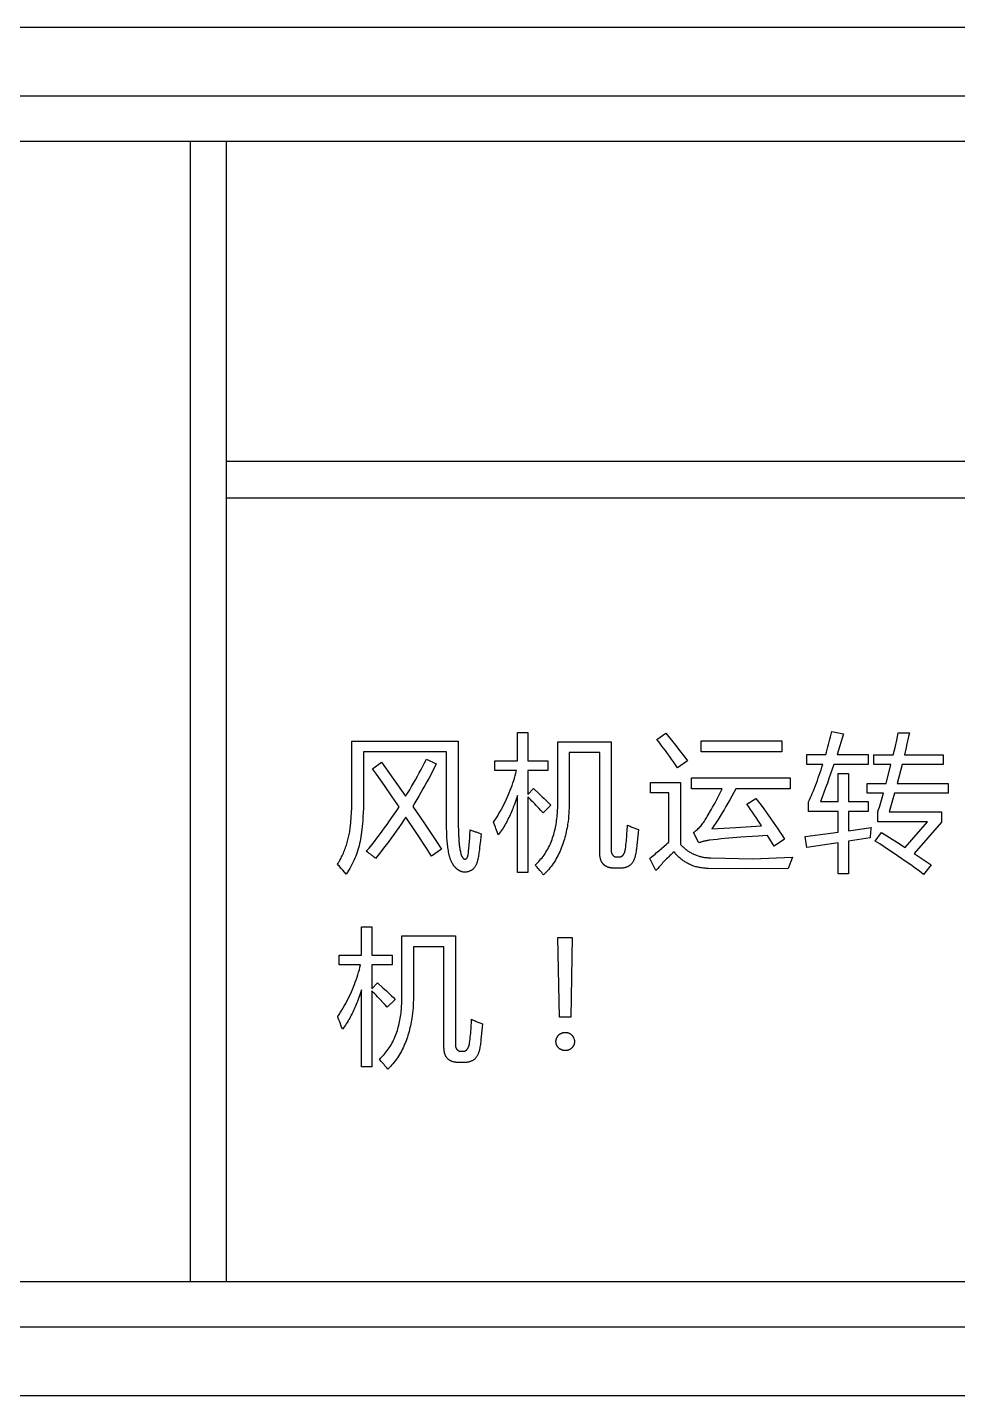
# Model space of a CAD drawing. Header units: millimetres. Extents: x 0 to 100, y -1 to 80.
# Drawn here: x 49.449 to 51.49, y 22.16 to 25.16 of the extents above; entities that cross this region are included whole.
import ezdxf

# ---------------------------------------------------------------- set-up
doc = ezdxf.new("R2010")
doc.units = ezdxf.units.MM
doc.layers.add('4403-06244_0', color=7, linetype='Continuous')

msp = doc.modelspace()

# ---------------------------------------------------------------- linework, layer by layer
at = {"layer": '4403-06244_0', "color": 7, "linetype": 'Continuous'}
for p, q in [((55.85, 25.1596), (47.05, 25.1596)), ((47.3429, 25.0095), (55.557, 25.0095)), ((55.6, 24.9095), (47.3429, 24.9095)), ((49.8061, 24.9095), (49.8061, 22.4095)), ((49.8861, 22.4095), (49.8861, 24.9095)), ((55.6, 24.2079), (49.8861, 24.2079)), ((49.8861, 24.1279), (55.6, 24.1279)), ((50.5241, 23.6136), (50.5468, 23.6136)), ((50.5241, 23.5515), (50.5241, 23.6136)), ((50.5468, 23.6136), (50.5468, 23.5515)), ((50.8302, 23.5981), (50.8494, 23.612)), ((51.2136, 23.6155), (51.2395, 23.6104)), ((51.2395, 23.6104), (51.2251, 23.565)), ((51.3559, 23.5968), (51.3595, 23.6129)), ((51.3595, 23.6129), (51.3838, 23.6129)), ((51.3838, 23.6129), (51.382, 23.6049)), ((50.1611, 23.4761), (50.1612, 23.5943)), ((50.1612, 23.5943), (50.3944, 23.5943)), ((50.3944, 23.5943), (50.3944, 23.417)), ((50.6126, 23.5934), (50.7298, 23.5934)), ((50.6126, 23.4594), (50.6126, 23.5934)), ((50.7298, 23.5934), (50.7298, 23.3552)), ((50.9273, 23.5953), (51.1038, 23.5953)), ((50.9273, 23.5713), (50.9273, 23.5953)), ((51.1038, 23.5953), (51.1038, 23.5713)), ((51.3765, 23.5807), (51.3727, 23.5647)), ((50.3689, 23.571), (50.1867, 23.571)), ((50.3244, 23.555), (50.3458, 23.5445)), ((50.3689, 23.4216), (50.3689, 23.571)), ((50.4749, 23.5515), (50.5241, 23.5515)), ((50.4749, 23.5301), (50.4749, 23.5515)), ((50.5468, 23.5515), (50.5909, 23.5515)), ((50.5909, 23.5515), (50.5909, 23.5301)), ((50.7046, 23.5694), (50.6378, 23.5694)), ((50.6378, 23.5694), (50.6378, 23.4651)), ((50.7046, 23.352), (50.7046, 23.5694)), ((50.8974, 23.5515), (50.875, 23.5363)), ((51.1038, 23.5713), (50.9273, 23.5713)), ((51.1591, 23.565), (51.2002, 23.565)), ((51.1591, 23.5436), (51.1591, 23.565)), ((51.2251, 23.565), (51.293, 23.565)), ((51.293, 23.565), (51.293, 23.5436)), ((51.3056, 23.5647), (51.3485, 23.5647)), ((51.3056, 23.5433), (51.3056, 23.5647)), ((51.3727, 23.5647), (51.4575, 23.5647)), ((51.4575, 23.5647), (51.4575, 23.5433)), ((50.2062, 23.5341), (50.2257, 23.5487)), ((50.215, 23.5219), (50.2062, 23.5341)), ((50.2323, 23.4974), (50.215, 23.5219)), ((50.2257, 23.5487), (50.2437, 23.5238)), ((50.2437, 23.5238), (50.2614, 23.4988)), ((50.522, 23.5301), (50.4749, 23.5301)), ((50.5909, 23.5301), (50.5468, 23.5301)), ((50.5468, 23.5301), (50.5468, 23.4777)), ((51.1937, 23.5436), (51.1591, 23.5436)), ((51.293, 23.5436), (51.218, 23.5436)), ((51.2272, 23.524), (51.2505, 23.524)), ((51.2272, 23.462), (51.2272, 23.524)), ((51.2505, 23.524), (51.2505, 23.462)), ((51.3433, 23.5433), (51.3056, 23.5433)), ((51.3327, 23.5017), (51.3433, 23.5433)), ((51.3677, 23.5433), (51.3571, 23.5017)), ((51.4575, 23.5433), (51.3677, 23.5433)), ((50.2494, 23.4728), (50.2323, 23.4974)), ((50.2614, 23.4988), (50.279, 23.4736)), ((50.5468, 23.4777), (50.5594, 23.4904)), ((50.5594, 23.4904), (50.5708, 23.4798)), ((50.8161, 23.5042), (50.8816, 23.5042)), ((50.8161, 23.4809), (50.8161, 23.5042)), ((50.8816, 23.5042), (50.8816, 23.369)), ((50.9062, 23.514), (51.1221, 23.514)), ((50.9062, 23.49), (50.9062, 23.514)), ((50.9733, 23.49), (50.9062, 23.49)), ((51.1221, 23.49), (51.0033, 23.49)), ((51.1221, 23.514), (51.1221, 23.49)), ((51.2908, 23.5017), (51.3327, 23.5017)), ((51.2908, 23.4803), (51.2908, 23.5017)), ((51.3571, 23.5017), (51.4688, 23.5017)), ((51.4688, 23.5017), (51.4688, 23.4803)), ((50.2645, 23.4506), (50.2494, 23.4728)), ((50.5241, 23.3063), (50.5241, 23.4752)), ((50.5468, 23.4727), (50.5468, 23.3063)), ((50.8564, 23.4809), (50.8161, 23.4809)), ((50.8564, 23.3734), (50.8564, 23.4809)), ((51.0272, 23.4566), (51.047, 23.4692)), ((51.1626, 23.4406), (51.1626, 23.4616)), ((51.1887, 23.462), (51.2272, 23.462)), ((51.2505, 23.462), (51.293, 23.462)), ((51.3268, 23.4803), (51.2908, 23.4803)), ((51.293, 23.462), (51.293, 23.4406)), ((51.3209, 23.4599), (51.3239, 23.4701)), ((51.3239, 23.4701), (51.3268, 23.4803)), ((51.3513, 23.4803), (51.3397, 23.4393)), ((51.4688, 23.4803), (51.3513, 23.4803)), ((50.2945, 23.4516), (50.32, 23.4141)), ((50.5975, 23.4544), (50.5805, 23.4371)), ((50.9403, 23.4291), (50.9497, 23.4452)), ((51.2272, 23.4406), (51.1626, 23.4406)), ((51.2272, 23.3949), (51.2272, 23.4406)), ((51.293, 23.4406), (51.2505, 23.4406)), ((51.2505, 23.4406), (51.2505, 23.398)), ((51.3148, 23.4179), (51.3148, 23.4396)), ((51.3397, 23.4393), (51.4541, 23.4393)), ((51.4541, 23.4393), (51.4541, 23.4169)), ((50.3023, 23.3941), (50.2796, 23.4282)), ((50.3689, 23.4082), (50.3689, 23.4216)), ((50.3689, 23.4015), (50.3689, 23.4082)), ((50.4205, 23.4002), (50.4242, 23.3988)), ((50.4797, 23.3958), (50.4771, 23.4028)), ((50.7894, 23.4006), (50.7887, 23.3934)), ((50.9506, 23.4021), (51.0034, 23.4054)), ((51.0034, 23.4054), (51.0595, 23.409)), ((51.2505, 23.398), (51.2997, 23.405)), ((51.4235, 23.4179), (51.3148, 23.4179)), ((51.3746, 23.3611), (51.4235, 23.4179)), ((51.4541, 23.4169), (51.3942, 23.3484)), ((50.3949, 23.3936), (50.395, 23.3888)), ((50.4429, 23.3767), (50.4412, 23.3618)), ((50.4822, 23.3889), (50.4797, 23.3958)), ((50.9223, 23.3718), (50.9106, 23.3945)), ((51.0139, 23.3839), (50.9966, 23.3825)), ((51.0874, 23.364), (51.0729, 23.3879)), ((51.1101, 23.3794), (51.0874, 23.364)), ((51.1553, 23.3857), (51.2272, 23.3949)), ((51.1588, 23.3615), (51.1553, 23.3857)), ((51.2272, 23.3718), (51.1588, 23.3615)), ((51.2272, 23.3035), (51.2272, 23.3718)), ((51.2974, 23.3823), (51.2505, 23.3753)), ((51.2505, 23.3753), (51.2505, 23.3035)), ((51.3088, 23.3753), (51.3229, 23.3942)), ((51.3229, 23.3942), (51.3402, 23.3833)), ((51.3402, 23.3833), (51.3575, 23.3723)), ((51.3575, 23.3723), (51.3746, 23.3611)), ((50.3578, 23.3577), (50.3357, 23.3425)), ((50.4165, 23.3506), (50.4177, 23.3615)), ((50.7409, 23.3406), (50.7481, 23.3406)), ((51.0407, 23.3369), (51.1277, 23.3403)), ((51.1277, 23.3403), (51.1176, 23.3151)), ((51.3942, 23.3484), (51.4314, 23.3233)), ((50.1378, 23.3154), (50.1346, 23.3191)), ((50.1411, 23.3116), (50.1378, 23.3154)), ((50.7516, 23.3161), (50.7349, 23.3161)), ((50.828, 23.3107), (50.8145, 23.3375)), ((51.0237, 23.3145), (50.943, 23.3155)), ((50.9484, 23.3388), (51.0407, 23.3369)), ((51.1176, 23.3151), (51.0237, 23.3145)), ((51.4314, 23.3233), (51.415, 23.3025)), ((50.5468, 23.3063), (50.5241, 23.3063)), ((51.2505, 23.3035), (51.2272, 23.3035)), ((50.1823, 23.1877), (50.205, 23.1877)), ((50.1823, 23.1256), (50.1823, 23.1877)), ((50.205, 23.1877), (50.205, 23.1256)), ((50.2708, 23.1675), (50.3881, 23.1675)), ((50.2708, 23.0335), (50.2708, 23.1675)), ((50.3881, 23.1675), (50.3881, 22.9293)), ((50.6126, 23.1639), (50.6444, 23.1639)), ((50.6161, 22.9893), (50.6126, 23.1639)), ((50.6444, 23.1639), (50.641, 22.9893)), ((50.3628, 23.1435), (50.296, 23.1435)), ((50.296, 23.1435), (50.296, 23.0392)), ((50.3628, 22.9261), (50.3628, 23.1435)), ((50.1331, 23.1256), (50.1823, 23.1256)), ((50.1331, 23.1042), (50.1331, 23.1256)), ((50.1802, 23.1042), (50.1331, 23.1042)), ((50.205, 23.1256), (50.2491, 23.1256)), ((50.2491, 23.1042), (50.205, 23.1042)), ((50.205, 23.1042), (50.205, 23.0518)), ((50.2491, 23.1256), (50.2491, 23.1042)), ((50.1823, 22.8804), (50.1823, 23.0493)), ((50.205, 23.0518), (50.2176, 23.0645)), ((50.205, 23.0468), (50.205, 22.8804)), ((50.2176, 23.0645), (50.2291, 23.0539)), ((50.2557, 23.0285), (50.2387, 23.0112)), ((50.641, 22.9893), (50.6161, 22.9893)), ((50.1379, 22.9699), (50.1353, 22.9769)), ((50.1404, 22.963), (50.1379, 22.9699)), ((50.4476, 22.9747), (50.4469, 22.9675)), ((50.4098, 22.8902), (50.3931, 22.8902)), ((50.3991, 22.9147), (50.4063, 22.9147)), ((50.205, 22.8804), (50.1823, 22.8804)), ((47.3429, 22.4095), (55.557, 22.4095)), ((55.557, 22.3095), (47.3429, 22.3095)), ((47.05, 22.1596), (55.85, 22.1596))]:
    msp.add_line(p, q, dxfattribs=at)
for points in [[(50.8494, 23.612), (50.8556, 23.6045), (50.8617, 23.597), (50.8677, 23.5895), (50.8737, 23.582), (50.8797, 23.5744), (50.8856, 23.5668), (50.8915, 23.5591), (50.8974, 23.5515)], [(51.2002, 23.565), (51.2018, 23.5706), (51.2034, 23.5762), (51.2049, 23.5818), (51.2064, 23.5874), (51.2079, 23.593), (51.2094, 23.5986), (51.2108, 23.6042), (51.2136, 23.6155)], [(50.875, 23.5363), (50.8707, 23.5427), (50.8664, 23.5489), (50.862, 23.5552), (50.8576, 23.5614), (50.8532, 23.5676), (50.8487, 23.5738), (50.8441, 23.5799), (50.8395, 23.586), (50.8349, 23.5921), (50.8302, 23.5981)], [(51.3485, 23.5647), (51.3504, 23.5727), (51.3522, 23.5807), (51.3559, 23.5968)], [(51.382, 23.6049), (51.3784, 23.5888), (51.3765, 23.5807)], [(50.1867, 23.571), (50.1867, 23.4735), (50.1866, 23.4646), (50.1864, 23.4556), (50.1862, 23.4467), (50.1858, 23.4378), (50.1854, 23.4288), (50.1848, 23.4199), (50.1843, 23.4137), (50.1838, 23.4075), (50.1832, 23.4013), (50.1824, 23.3951), (50.1817, 23.39), (50.181, 23.3849), (50.1801, 23.3798), (50.1791, 23.3747), (50.1781, 23.37), (50.1769, 23.3653), (50.1756, 23.3606), (50.1743, 23.356), (50.1728, 23.3514), (50.1711, 23.3468), (50.1694, 23.3423), (50.1676, 23.3378), (50.1655, 23.3332), (50.1634, 23.3287), (50.1612, 23.3243), (50.1589, 23.3199), (50.1564, 23.3155), (50.1539, 23.3112), (50.1513, 23.307), (50.1486, 23.3028)], [(50.279, 23.4736), (50.2834, 23.4809), (50.2878, 23.4881), (50.2921, 23.4954), (50.2963, 23.5028), (50.3005, 23.5101), (50.3046, 23.5175), (50.3087, 23.525), (50.3127, 23.5324), (50.3166, 23.5399), (50.3205, 23.5474), (50.3244, 23.555)], [(50.3458, 23.5445), (50.3419, 23.5366), (50.3379, 23.5287), (50.3339, 23.5208), (50.3297, 23.513), (50.3255, 23.5052), (50.3213, 23.4974), (50.317, 23.4897), (50.3126, 23.482), (50.3082, 23.4743), (50.3037, 23.4667), (50.2991, 23.4591), (50.2945, 23.4516)], [(50.4717, 23.4166), (50.4748, 23.4213), (50.4779, 23.4261), (50.4808, 23.4309), (50.4837, 23.4357), (50.4865, 23.4407), (50.4893, 23.4456), (50.4919, 23.4507), (50.4945, 23.4557), (50.497, 23.4608), (50.4995, 23.466), (50.5018, 23.4711), (50.5041, 23.4763), (50.5063, 23.4816), (50.5084, 23.4869), (50.5104, 23.4922), (50.5123, 23.4975), (50.5141, 23.5029), (50.5159, 23.5083), (50.5176, 23.5137), (50.5191, 23.5191), (50.5206, 23.5246), (50.522, 23.5301)], [(51.1626, 23.4616), (51.1647, 23.4662), (51.1667, 23.4708), (51.1687, 23.4753), (51.1707, 23.48), (51.1731, 23.4856), (51.1754, 23.4913), (51.1776, 23.4971), (51.1798, 23.5028), (51.1819, 23.5086), (51.184, 23.5144), (51.1861, 23.5202), (51.188, 23.526), (51.19, 23.5319), (51.1919, 23.5377), (51.1937, 23.5436)], [(51.218, 23.5436), (51.2145, 23.5333), (51.211, 23.5231), (51.2074, 23.5128), (51.2038, 23.5026), (51.2001, 23.4924), (51.1964, 23.4822), (51.1926, 23.4721), (51.1887, 23.462)], [(50.9497, 23.4452), (50.9523, 23.4498), (50.9555, 23.4554), (50.9586, 23.4611), (50.9616, 23.4669), (50.9646, 23.4726), (50.9676, 23.4784), (50.9705, 23.4842), (50.9733, 23.49)], [(51.0033, 23.49), (50.9988, 23.4819), (50.9943, 23.4738), (50.9897, 23.4658), (50.9856, 23.4586), (50.9814, 23.4514), (50.9772, 23.4442), (50.9729, 23.4371), (50.9686, 23.43), (50.9642, 23.423), (50.9597, 23.416), (50.9552, 23.409), (50.9506, 23.4021)], [(50.1545, 23.387), (50.1551, 23.3899), (50.1557, 23.3929), (50.1562, 23.3959), (50.1566, 23.3988), (50.157, 23.4018), (50.1574, 23.4048), (50.158, 23.4099), (50.1586, 23.4149), (50.1591, 23.42), (50.1595, 23.4251), (50.1598, 23.4302), (50.1601, 23.4353), (50.1604, 23.4404), (50.1606, 23.4455), (50.1608, 23.4506), (50.1609, 23.4557), (50.161, 23.4608), (50.1611, 23.4659), (50.1611, 23.4761)], [(50.5241, 23.4752), (50.5227, 23.4709), (50.5213, 23.4667), (50.5198, 23.4624), (50.5183, 23.4582), (50.5167, 23.454), (50.5151, 23.4498), (50.5138, 23.4464), (50.5124, 23.443), (50.511, 23.4396), (50.5095, 23.4363), (50.508, 23.4329), (50.5065, 23.4296), (50.5049, 23.4263), (50.5032, 23.423), (50.5016, 23.4198), (50.4999, 23.4165), (50.4981, 23.4133), (50.4963, 23.4101), (50.4944, 23.407), (50.4925, 23.4039), (50.4905, 23.4008), (50.4885, 23.3978), (50.4865, 23.3948), (50.4843, 23.3918), (50.4822, 23.3889)], [(50.5651, 23.4538), (50.5621, 23.457), (50.5591, 23.4601), (50.556, 23.4633), (50.553, 23.4665), (50.5499, 23.4696), (50.5468, 23.4727)], [(50.5708, 23.4798), (50.5785, 23.4727), (50.5824, 23.4691), (50.5862, 23.4654), (50.59, 23.4618), (50.5937, 23.4581), (50.5975, 23.4544)], [(50.6378, 23.4651), (50.6378, 23.4593), (50.6377, 23.4535), (50.6375, 23.4476), (50.6372, 23.4418), (50.6369, 23.436), (50.6364, 23.4302), (50.6358, 23.4243), (50.6351, 23.4185), (50.6343, 23.4126), (50.6336, 23.4085), (50.6329, 23.4044), (50.6321, 23.4002), (50.6313, 23.3961), (50.6303, 23.392), (50.6293, 23.3879), (50.6282, 23.3838), (50.6271, 23.3797), (50.6259, 23.3757), (50.6246, 23.3716), (50.6232, 23.3676), (50.6217, 23.3637), (50.6202, 23.3597), (50.6186, 23.3558), (50.6169, 23.352), (50.6152, 23.3481), (50.6133, 23.3444), (50.6114, 23.3407), (50.6094, 23.337), (50.6073, 23.3334), (50.6051, 23.3299), (50.6028, 23.3264), (50.6004, 23.323), (50.598, 23.3197), (50.5955, 23.3165), (50.5928, 23.3133), (50.5901, 23.3103), (50.5873, 23.3073), (50.5844, 23.3044), (50.5814, 23.3016)], [(51.047, 23.4692), (51.0529, 23.4616), (51.0586, 23.4539), (51.0643, 23.4461), (51.0696, 23.4389), (51.0749, 23.4316), (51.0801, 23.4242), (51.0852, 23.4168), (51.0903, 23.4094), (51.0953, 23.402), (51.1003, 23.3945), (51.1052, 23.387), (51.1101, 23.3794)], [(50.1927, 23.353), (50.1986, 23.3601), (50.2045, 23.3674), (50.2103, 23.3747), (50.216, 23.3821), (50.2217, 23.3895), (50.2273, 23.397), (50.2328, 23.4045), (50.2383, 23.4121), (50.2436, 23.4197), (50.249, 23.4274), (50.2542, 23.4351), (50.2594, 23.4428), (50.2645, 23.4506)], [(50.5628, 23.323), (50.5656, 23.3255), (50.5682, 23.328), (50.5708, 23.3307), (50.5733, 23.3334), (50.5757, 23.3362), (50.5781, 23.339), (50.5803, 23.3419), (50.5825, 23.3449), (50.5846, 23.348), (50.5867, 23.3512), (50.5887, 23.3545), (50.5906, 23.3578), (50.5924, 23.3612), (50.5941, 23.3647), (50.5957, 23.3681), (50.5972, 23.3717), (50.5987, 23.3753), (50.6, 23.3789), (50.6013, 23.3826), (50.6025, 23.3862), (50.6037, 23.39), (50.6047, 23.3937), (50.6057, 23.3975), (50.6066, 23.4013), (50.6074, 23.4051), (50.6082, 23.409), (50.6089, 23.4129), (50.6095, 23.4167), (50.6101, 23.4206), (50.6106, 23.4245), (50.611, 23.4284), (50.6114, 23.4323), (50.6117, 23.4362), (50.612, 23.4401), (50.6122, 23.444), (50.6124, 23.4479), (50.6125, 23.4517), (50.6126, 23.4556), (50.6126, 23.4594)], [(50.5805, 23.4371), (50.5758, 23.4422), (50.5711, 23.4473), (50.5651, 23.4538)], [(51.0595, 23.409), (51.0555, 23.4151), (51.0516, 23.4211), (51.0476, 23.4271), (51.0436, 23.433), (51.0395, 23.439), (51.0355, 23.4449), (51.0313, 23.4508), (51.0272, 23.4566)], [(51.3148, 23.4396), (51.3163, 23.4447), (51.3179, 23.4497), (51.3209, 23.4599)], [(50.2796, 23.4282), (50.2745, 23.4204), (50.2692, 23.4127), (50.2639, 23.4049), (50.2585, 23.3973), (50.2531, 23.3896), (50.2475, 23.382), (50.242, 23.3745), (50.2363, 23.367), (50.2306, 23.3596), (50.2249, 23.3522), (50.219, 23.3448), (50.2132, 23.3375)], [(50.32, 23.4141), (50.3453, 23.3765), (50.3578, 23.3577)], [(50.3792, 23.3309), (50.3786, 23.3324), (50.3779, 23.3339), (50.3774, 23.3354), (50.3768, 23.3369), (50.3764, 23.3384), (50.3759, 23.34), (50.3755, 23.3416), (50.3751, 23.3431), (50.3747, 23.3447), (50.3739, 23.348), (50.3733, 23.3513), (50.3727, 23.3546), (50.3721, 23.3579), (50.3716, 23.3612), (50.3712, 23.3646), (50.3708, 23.3679), (50.3704, 23.3712), (50.3701, 23.3746), (50.3699, 23.3779), (50.3696, 23.3813), (50.3695, 23.3846), (50.3693, 23.388), (50.3692, 23.3914), (50.3691, 23.3947), (50.369, 23.3981), (50.3689, 23.4015)], [(50.3944, 23.417), (50.3944, 23.4118), (50.3945, 23.4066), (50.3947, 23.4013), (50.3949, 23.3936)], [(50.4177, 23.3615), (50.4181, 23.3651), (50.4185, 23.3686), (50.4188, 23.3726), (50.4191, 23.3765), (50.4194, 23.3804), (50.4197, 23.3844), (50.4199, 23.3884), (50.4205, 23.4002)], [(50.4771, 23.4028), (50.4758, 23.4062), (50.4744, 23.4097), (50.4731, 23.4131), (50.4717, 23.4166)], [(50.761, 23.3583), (50.7616, 23.3626), (50.7621, 23.367), (50.7626, 23.3713), (50.763, 23.3757), (50.7634, 23.38), (50.7638, 23.3844), (50.7641, 23.3888), (50.7644, 23.3931), (50.7647, 23.3975), (50.765, 23.4019), (50.7652, 23.4062), (50.7654, 23.4106)], [(50.7654, 23.4106), (50.7674, 23.4097), (50.7694, 23.4088), (50.7713, 23.4079), (50.7733, 23.407), (50.7753, 23.4061), (50.7773, 23.4053), (50.7793, 23.4044), (50.7813, 23.4036), (50.7833, 23.4028), (50.7853, 23.4021), (50.7873, 23.4013), (50.7894, 23.4006)], [(50.9106, 23.3945), (50.9127, 23.3961), (50.9148, 23.3977), (50.9168, 23.3993), (50.9188, 23.401), (50.9207, 23.4028), (50.9226, 23.4047), (50.9244, 23.4066), (50.9262, 23.4085), (50.9279, 23.4105), (50.9295, 23.4126), (50.9311, 23.4147), (50.9327, 23.417), (50.9343, 23.4194), (50.9359, 23.4218), (50.9374, 23.4242), (50.9388, 23.4267), (50.9403, 23.4291)], [(51.2997, 23.405), (51.2993, 23.4021), (51.299, 23.3993), (51.2987, 23.3965), (51.2984, 23.3936), (51.2982, 23.3908), (51.2979, 23.3879), (51.2977, 23.3851), (51.2974, 23.3823)], [(50.1296, 23.3246), (50.1312, 23.3272), (50.1328, 23.3298), (50.1343, 23.3325), (50.1357, 23.3352), (50.1372, 23.3379), (50.1385, 23.3406), (50.1399, 23.3434), (50.1412, 23.3462), (50.1424, 23.349), (50.1436, 23.3518), (50.1448, 23.3547), (50.1459, 23.3576), (50.147, 23.3604), (50.148, 23.3633), (50.149, 23.3663), (50.1499, 23.3692), (50.1508, 23.3721), (50.1516, 23.3751), (50.1524, 23.3781), (50.1532, 23.381), (50.1539, 23.384), (50.1545, 23.387)], [(50.3357, 23.3425), (50.3246, 23.3597), (50.3023, 23.3941)], [(50.395, 23.3888), (50.3951, 23.3863), (50.3953, 23.3839), (50.3954, 23.3814), (50.3955, 23.379), (50.3957, 23.3766), (50.3959, 23.3741), (50.3961, 23.3717), (50.3964, 23.3693), (50.3966, 23.3668), (50.3969, 23.3644), (50.3973, 23.362), (50.3977, 23.3596), (50.3981, 23.3572), (50.3985, 23.3549), (50.3991, 23.3525), (50.3996, 23.3501), (50.4002, 23.3478), (50.4009, 23.3455), (50.4016, 23.3432)], [(50.4242, 23.3988), (50.426, 23.3981), (50.4278, 23.3974), (50.4297, 23.3967), (50.4315, 23.396), (50.4333, 23.3954), (50.4352, 23.3947), (50.437, 23.3941), (50.4389, 23.3935), (50.4407, 23.3929), (50.4426, 23.3923), (50.4445, 23.3917)], [(50.4445, 23.3917), (50.4437, 23.3842), (50.4429, 23.3767)], [(50.7887, 23.3934), (50.786, 23.3665), (50.7857, 23.3637), (50.7854, 23.3609), (50.785, 23.358), (50.7846, 23.3552), (50.7842, 23.3523), (50.7837, 23.3495), (50.7835, 23.3481), (50.7832, 23.3468), (50.783, 23.3455), (50.7827, 23.3442), (50.7824, 23.3429), (50.7821, 23.3416), (50.7817, 23.3403), (50.7813, 23.339), (50.7809, 23.3377), (50.7805, 23.3365), (50.78, 23.3352), (50.7795, 23.334), (50.779, 23.3328), (50.7784, 23.3317), (50.7778, 23.3305), (50.7771, 23.3294), (50.7764, 23.3283), (50.7757, 23.3273), (50.7749, 23.3263), (50.774, 23.3253), (50.7731, 23.3244), (50.7722, 23.3235), (50.7712, 23.3227), (50.7702, 23.3219), (50.7691, 23.3212), (50.768, 23.3205), (50.7668, 23.3199), (50.7656, 23.3193), (50.7644, 23.3187), (50.7632, 23.3182), (50.7619, 23.3178), (50.7607, 23.3174), (50.7594, 23.317), (50.7581, 23.3167), (50.7568, 23.3165), (50.7555, 23.3163), (50.7542, 23.3162), (50.7529, 23.3161), (50.7516, 23.3161)], [(50.8508, 23.3687), (50.8536, 23.3711), (50.8564, 23.3734)], [(50.9446, 23.3772), (50.9432, 23.377), (50.9418, 23.3767), (50.9404, 23.3765), (50.939, 23.3762), (50.9376, 23.3759), (50.9361, 23.3756), (50.9347, 23.3753), (50.9333, 23.375), (50.9319, 23.3746), (50.9305, 23.3743), (50.9292, 23.3739), (50.9278, 23.3735), (50.9264, 23.3731), (50.925, 23.3727), (50.9236, 23.3723), (50.9223, 23.3718)], [(50.9966, 23.3825), (50.9879, 23.3818), (50.9792, 23.381), (50.9706, 23.3802), (50.9619, 23.3793), (50.9533, 23.3783), (50.9446, 23.3772)], [(51.0729, 23.3879), (51.0521, 23.3866), (51.0139, 23.3839)], [(51.415, 23.3025), (51.4056, 23.3095), (51.3961, 23.3164), (51.3866, 23.3232), (51.377, 23.33), (51.3674, 23.3367), (51.3578, 23.3433), (51.3481, 23.3498), (51.3383, 23.3563), (51.3285, 23.3627), (51.3187, 23.3691), (51.3088, 23.3753)], [(50.2132, 23.3375), (50.2119, 23.3386), (50.2107, 23.3396), (50.2095, 23.3406), (50.2082, 23.3416), (50.207, 23.3426), (50.2057, 23.3436), (50.2044, 23.3446), (50.2032, 23.3455), (50.2019, 23.3465), (50.2006, 23.3474), (50.1993, 23.3484), (50.198, 23.3493), (50.1966, 23.3502), (50.1953, 23.3511), (50.1927, 23.353)], [(50.4016, 23.3432), (50.4018, 23.3427), (50.402, 23.3423), (50.4022, 23.3418), (50.4025, 23.3414), (50.4028, 23.3409), (50.403, 23.3405), (50.4033, 23.34), (50.4036, 23.3396), (50.404, 23.3392), (50.4043, 23.3388), (50.4047, 23.3384), (50.405, 23.338), (50.4054, 23.3376), (50.4058, 23.3373), (50.4061, 23.337), (50.4065, 23.3367), (50.4069, 23.3365), (50.4074, 23.3363), (50.4078, 23.3361), (50.4082, 23.336), (50.4086, 23.3359), (50.409, 23.3359), (50.4095, 23.3359), (50.4099, 23.336), (50.4103, 23.3361), (50.4107, 23.3363), (50.4111, 23.3365), (50.4115, 23.3367), (50.4119, 23.337), (50.4123, 23.3373), (50.4127, 23.3376), (50.413, 23.3379), (50.4134, 23.3383), (50.4137, 23.3387), (50.414, 23.3392), (50.4143, 23.3397), (50.4146, 23.3403), (50.4149, 23.3409), (50.4151, 23.3414), (50.4153, 23.342), (50.4154, 23.3426), (50.4156, 23.3432), (50.4157, 23.3439), (50.4158, 23.3445), (50.4159, 23.3451), (50.4159, 23.3457), (50.4165, 23.3506)], [(50.4412, 23.3618), (50.4406, 23.356), (50.4402, 23.3531), (50.4398, 23.3502), (50.4394, 23.3473), (50.4389, 23.3443), (50.4384, 23.3414), (50.4379, 23.3384), (50.4376, 23.3371), (50.4373, 23.3359), (50.437, 23.3346), (50.4367, 23.3333), (50.4364, 23.332), (50.4361, 23.3307), (50.4357, 23.3295), (50.4353, 23.3282), (50.4349, 23.327), (50.4344, 23.3258), (50.4339, 23.3246), (50.4334, 23.3234), (50.4328, 23.3222), (50.4322, 23.3211), (50.4316, 23.32), (50.4309, 23.319), (50.4302, 23.3179), (50.4294, 23.3169), (50.4286, 23.316), (50.4277, 23.315), (50.4267, 23.3142), (50.4257, 23.3133), (50.4247, 23.3125), (50.4236, 23.3118), (50.4224, 23.3111), (50.4213, 23.3104), (50.4201, 23.3099), (50.4189, 23.3093), (50.4176, 23.3088), (50.4163, 23.3084), (50.415, 23.3081), (50.4138, 23.3078), (50.4125, 23.3075), (50.4111, 23.3074), (50.4098, 23.3073), (50.4086, 23.3072)], [(50.7349, 23.3161), (50.734, 23.3161), (50.7331, 23.3161), (50.7322, 23.3162), (50.7314, 23.3162), (50.7305, 23.3163), (50.7296, 23.3165), (50.7287, 23.3166), (50.7278, 23.3168), (50.7269, 23.317), (50.726, 23.3172), (50.7251, 23.3174), (50.7242, 23.3177), (50.7234, 23.318), (50.7225, 23.3183), (50.7217, 23.3186), (50.7208, 23.319), (50.72, 23.3194), (50.7192, 23.3198), (50.7184, 23.3202), (50.7176, 23.3206), (50.7169, 23.3211), (50.7161, 23.3216), (50.7154, 23.3221), (50.7147, 23.3227), (50.7141, 23.3232), (50.7134, 23.3238), (50.7128, 23.3244), (50.7122, 23.325), (50.7116, 23.3257), (50.7111, 23.3264), (50.7106, 23.3271), (50.7101, 23.3278), (50.7096, 23.3285), (50.7092, 23.3293), (50.7088, 23.33), (50.7084, 23.3308), (50.708, 23.3316), (50.7077, 23.3324), (50.7074, 23.3333), (50.7071, 23.3341), (50.7068, 23.335), (50.7065, 23.3358), (50.7063, 23.3367), (50.7061, 23.3376), (50.7059, 23.3385), (50.7057, 23.3394), (50.7055, 23.3403), (50.7054, 23.3412), (50.7052, 23.3421), (50.7051, 23.343), (50.705, 23.3439), (50.7049, 23.3448), (50.7048, 23.3457), (50.7048, 23.3466), (50.7047, 23.3475), (50.7047, 23.3484), (50.7046, 23.3493), (50.7046, 23.3502), (50.7046, 23.3511), (50.7046, 23.352)], [(50.7298, 23.3552), (50.7298, 23.3549), (50.7298, 23.3545), (50.7299, 23.3541), (50.7299, 23.3537), (50.7299, 23.3533), (50.7299, 23.3529), (50.7299, 23.3526), (50.73, 23.3522), (50.73, 23.3518), (50.7301, 23.3514), (50.7301, 23.351), (50.7302, 23.3506), (50.7303, 23.3503), (50.7304, 23.3499), (50.7305, 23.3495), (50.7306, 23.3492), (50.7307, 23.3489), (50.7309, 23.3485), (50.731, 23.3482), (50.7312, 23.3479), (50.7313, 23.3476), (50.7315, 23.3473), (50.7316, 23.347), (50.7318, 23.3467), (50.732, 23.3464), (50.7322, 23.3461), (50.7324, 23.3458), (50.7326, 23.3455), (50.7328, 23.3452), (50.7331, 23.3449), (50.7333, 23.3447), (50.7335, 23.3444), (50.7338, 23.3441), (50.734, 23.3439), (50.7343, 23.3436), (50.7345, 23.3434), (50.7348, 23.3432), (50.7351, 23.3429), (50.7353, 23.3427), (50.7356, 23.3425), (50.7359, 23.3423), (50.7362, 23.3421), (50.7365, 23.3419), (50.7368, 23.3418), (50.7371, 23.3416), (50.7374, 23.3415), (50.7377, 23.3413), (50.738, 23.3412), (50.7383, 23.3411), (50.7386, 23.341), (50.7389, 23.3409), (50.7393, 23.3408), (50.7396, 23.3407), (50.7399, 23.3407), (50.7402, 23.3407), (50.7405, 23.3406), (50.7409, 23.3406)], [(50.7481, 23.3406), (50.7485, 23.3406), (50.7488, 23.3407), (50.7491, 23.3407), (50.7495, 23.3408), (50.7498, 23.3408), (50.7501, 23.3409), (50.7505, 23.341), (50.7508, 23.3411), (50.7511, 23.3413), (50.7514, 23.3414), (50.7517, 23.3415), (50.752, 23.3417), (50.7524, 23.3419), (50.7527, 23.3421), (50.7529, 23.3423), (50.7532, 23.3425), (50.7535, 23.3427), (50.7538, 23.3429), (50.7541, 23.3432), (50.7544, 23.3434), (50.7546, 23.3437), (50.7549, 23.3439), (50.7552, 23.3442), (50.7554, 23.3445), (50.7557, 23.3447), (50.7559, 23.345), (50.7562, 23.3453), (50.7564, 23.3456), (50.7566, 23.3459), (50.7568, 23.3463), (50.7571, 23.3466), (50.7573, 23.3469), (50.7575, 23.3472), (50.7577, 23.3475), (50.7579, 23.3479), (50.758, 23.3482), (50.7582, 23.3485), (50.7584, 23.3489), (50.7586, 23.3492), (50.7587, 23.3496), (50.7589, 23.3499), (50.759, 23.3502), (50.7592, 23.3506), (50.7594, 23.3511), (50.7595, 23.3516), (50.7597, 23.3521), (50.7599, 23.3526), (50.76, 23.3531), (50.7601, 23.3536), (50.7603, 23.3542), (50.7604, 23.3547), (50.7605, 23.3552), (50.7606, 23.3557), (50.7607, 23.3562), (50.7608, 23.3567), (50.7609, 23.3572), (50.761, 23.3583)], [(50.8145, 23.3375), (50.8149, 23.338), (50.8154, 23.3384), (50.8159, 23.3389), (50.8164, 23.3393), (50.8169, 23.3397), (50.8174, 23.3401), (50.8203, 23.3424), (50.8231, 23.3447), (50.8259, 23.3471), (50.8287, 23.3494), (50.8315, 23.3518), (50.8343, 23.3542), (50.8508, 23.3687)], [(50.8677, 23.352), (50.8653, 23.3499), (50.8629, 23.3478), (50.8606, 23.3456), (50.8583, 23.3435), (50.856, 23.3413), (50.8537, 23.3391), (50.8514, 23.3368), (50.8492, 23.3345), (50.847, 23.3322), (50.8448, 23.3299), (50.8426, 23.3276), (50.8405, 23.3252), (50.8384, 23.3228), (50.8363, 23.3205), (50.8342, 23.318), (50.8321, 23.3156), (50.8301, 23.3132), (50.828, 23.3107)], [(50.943, 23.3155), (50.9407, 23.3155), (50.9383, 23.3156), (50.9359, 23.3158), (50.9336, 23.316), (50.9312, 23.3162), (50.9289, 23.3165), (50.9265, 23.3168), (50.9242, 23.3172), (50.9219, 23.3177), (50.9195, 23.3182), (50.9174, 23.3187), (50.9153, 23.3193), (50.9133, 23.3199), (50.9112, 23.3206), (50.9091, 23.3213), (50.9071, 23.3221), (50.9051, 23.3229), (50.9031, 23.3238), (50.9011, 23.3247), (50.8991, 23.3257), (50.8971, 23.3267), (50.8952, 23.3277), (50.8933, 23.3289), (50.8914, 23.33), (50.8896, 23.3312), (50.8878, 23.3324), (50.886, 23.3337), (50.8843, 23.335), (50.8825, 23.3364), (50.8809, 23.3378), (50.8792, 23.3392), (50.8776, 23.3407), (50.8761, 23.3422), (50.8746, 23.3437), (50.8731, 23.3453), (50.8717, 23.3469), (50.8703, 23.3486), (50.869, 23.3503), (50.8677, 23.352)], [(50.8816, 23.369), (50.8828, 23.3675), (50.8841, 23.3661), (50.8855, 23.3646), (50.8868, 23.3632), (50.8882, 23.3619), (50.8897, 23.3605), (50.8912, 23.3592), (50.8927, 23.358), (50.8942, 23.3568), (50.8958, 23.3556), (50.8974, 23.3544), (50.8991, 23.3533), (50.9007, 23.3522), (50.9024, 23.3512), (50.9041, 23.3502), (50.9059, 23.3492), (50.9077, 23.3483), (50.9094, 23.3474), (50.9112, 23.3466), (50.9131, 23.3458), (50.9149, 23.345), (50.9168, 23.3443), (50.9186, 23.3436), (50.9205, 23.343), (50.9224, 23.3424), (50.9243, 23.3419), (50.9262, 23.3414), (50.9281, 23.3409), (50.9301, 23.3405), (50.9321, 23.3402), (50.9342, 23.3398), (50.9362, 23.3396), (50.9382, 23.3393), (50.9402, 23.3392), (50.9423, 23.339), (50.9443, 23.3389), (50.9464, 23.3388), (50.9484, 23.3388)], [(50.1346, 23.3191), (50.1329, 23.3209), (50.1313, 23.3227), (50.1296, 23.3246)], [(50.1486, 23.3028), (50.1456, 23.3063), (50.1411, 23.3116)], [(50.4086, 23.3072), (50.4078, 23.3072), (50.407, 23.3073), (50.4063, 23.3074), (50.4055, 23.3075), (50.4048, 23.3076), (50.404, 23.3077), (50.4033, 23.3079), (50.4025, 23.3081), (50.4018, 23.3084), (50.4011, 23.3086), (50.4003, 23.3089), (50.3996, 23.3092), (50.3989, 23.3095), (50.3982, 23.3098), (50.3975, 23.3102), (50.3968, 23.3106), (50.3961, 23.311), (50.3954, 23.3114), (50.3947, 23.3118), (50.3941, 23.3123), (50.3934, 23.3127), (50.3928, 23.3132), (50.3921, 23.3137), (50.3915, 23.3142), (50.3909, 23.3148), (50.3903, 23.3153), (50.3897, 23.3158), (50.3891, 23.3164), (50.3886, 23.317), (50.388, 23.3175), (50.3875, 23.3181), (50.3869, 23.3187), (50.3864, 23.3193), (50.3859, 23.3199), (50.3854, 23.3206), (50.3848, 23.3214), (50.3842, 23.3222), (50.3836, 23.323), (50.3831, 23.3239), (50.3826, 23.3247), (50.3821, 23.3256), (50.3816, 23.3265), (50.3811, 23.3273), (50.3806, 23.3282), (50.3801, 23.3291), (50.3797, 23.33), (50.3792, 23.3309)], [(50.5814, 23.3016), (50.5794, 23.304), (50.5774, 23.3064), (50.5753, 23.3088), (50.5733, 23.3112), (50.5712, 23.3136), (50.5691, 23.316), (50.5671, 23.3183), (50.565, 23.3207), (50.5628, 23.323)], [(50.13, 22.9907), (50.1331, 22.9954), (50.1361, 23.0002), (50.1391, 23.005), (50.142, 23.0098), (50.1448, 23.0148), (50.1475, 23.0197), (50.1502, 23.0248), (50.1527, 23.0298), (50.1553, 23.0349), (50.1577, 23.0401), (50.16, 23.0452), (50.1623, 23.0504), (50.1645, 23.0557), (50.1666, 23.061), (50.1686, 23.0663), (50.1705, 23.0716), (50.1724, 23.077), (50.1741, 23.0824), (50.1758, 23.0878), (50.1774, 23.0932), (50.1788, 23.0987), (50.1802, 23.1042)], [(50.1823, 23.0493), (50.1809, 23.045), (50.1795, 23.0408), (50.178, 23.0365), (50.1765, 23.0323), (50.175, 23.0281), (50.1733, 23.0239), (50.172, 23.0205), (50.1706, 23.0171), (50.1692, 23.0137), (50.1677, 23.0104), (50.1662, 23.007), (50.1647, 23.0037), (50.1631, 23.0004), (50.1615, 22.9971), (50.1598, 22.9939), (50.1581, 22.9906), (50.1563, 22.9874), (50.1545, 22.9842), (50.1526, 22.9811), (50.1507, 22.978), (50.1488, 22.9749), (50.1468, 22.9719), (50.1447, 22.9689), (50.1426, 22.9659), (50.1404, 22.963)], [(50.2233, 23.0279), (50.2203, 23.0311), (50.2173, 23.0342), (50.2142, 23.0374), (50.2112, 23.0406), (50.2081, 23.0437), (50.205, 23.0468)], [(50.2291, 23.0539), (50.2368, 23.0468), (50.2406, 23.0432), (50.2444, 23.0395), (50.2482, 23.0359), (50.252, 23.0322), (50.2557, 23.0285)], [(50.2211, 22.8971), (50.2238, 22.8996), (50.2264, 22.9021), (50.229, 22.9048), (50.2315, 22.9075), (50.234, 22.9103), (50.2363, 22.9131), (50.2386, 22.916), (50.2407, 22.919), (50.2428, 22.9221), (50.2449, 22.9253), (50.2469, 22.9286), (50.2488, 22.9319), (50.2506, 22.9353), (50.2523, 22.9388), (50.2539, 22.9422), (50.2555, 22.9458), (50.2569, 22.9494), (50.2583, 22.953), (50.2596, 22.9567), (50.2608, 22.9603), (50.2619, 22.9641), (50.2629, 22.9678), (50.2639, 22.9716), (50.2648, 22.9754), (50.2656, 22.9792), (50.2664, 22.9831), (50.2671, 22.987), (50.2677, 22.9908), (50.2683, 22.9947), (50.2688, 22.9986), (50.2692, 23.0025), (50.2696, 23.0064), (50.2699, 23.0103), (50.2702, 23.0142), (50.2704, 23.0181), (50.2706, 23.022), (50.2707, 23.0258), (50.2708, 23.0297), (50.2708, 23.0335)], [(50.2387, 23.0112), (50.234, 23.0163), (50.2293, 23.0214), (50.2233, 23.0279)], [(50.296, 23.0392), (50.296, 23.0334), (50.2959, 23.0276), (50.2957, 23.0217), (50.2954, 23.0159), (50.2951, 23.0101), (50.2946, 23.0043), (50.294, 22.9984), (50.2933, 22.9926), (50.2925, 22.9867), (50.2919, 22.9826), (50.2911, 22.9785), (50.2903, 22.9743), (50.2895, 22.9702), (50.2885, 22.9661), (50.2875, 22.962), (50.2865, 22.9579), (50.2853, 22.9538), (50.2841, 22.9498), (50.2828, 22.9457), (50.2814, 22.9417), (50.28, 22.9378), (50.2784, 22.9338), (50.2768, 22.9299), (50.2751, 22.9261), (50.2734, 22.9222), (50.2715, 22.9185), (50.2696, 22.9148), (50.2676, 22.9111), (50.2655, 22.9075), (50.2633, 22.904), (50.261, 22.9005), (50.2587, 22.8971), (50.2562, 22.8938), (50.2537, 22.8906), (50.2511, 22.8874), (50.2483, 22.8844), (50.2455, 22.8814), (50.2426, 22.8785), (50.2396, 22.8757)], [(50.1353, 22.9769), (50.134, 22.9803), (50.1327, 22.9838), (50.1313, 22.9872), (50.13, 22.9907)], [(50.4193, 22.9324), (50.4198, 22.9367), (50.4203, 22.9411), (50.4208, 22.9454), (50.4212, 22.9498), (50.4216, 22.9541), (50.422, 22.9585), (50.4223, 22.9629), (50.4227, 22.9672), (50.4229, 22.9716), (50.4232, 22.976), (50.4234, 22.9803), (50.4237, 22.9847)], [(50.4237, 22.9847), (50.4256, 22.9838), (50.4276, 22.9829), (50.4295, 22.982), (50.4315, 22.9811), (50.4335, 22.9802), (50.4355, 22.9794), (50.4375, 22.9785), (50.4395, 22.9777), (50.4415, 22.9769), (50.4435, 22.9762), (50.4456, 22.9754), (50.4476, 22.9747)], [(50.4469, 22.9675), (50.4442, 22.9406), (50.4439, 22.9378), (50.4436, 22.935), (50.4432, 22.9321), (50.4428, 22.9293), (50.4424, 22.9264), (50.4419, 22.9236), (50.4417, 22.9222), (50.4415, 22.9209), (50.4412, 22.9196), (50.4409, 22.9183), (50.4406, 22.917), (50.4403, 22.9157), (50.4399, 22.9144), (50.4395, 22.9131), (50.4391, 22.9118), (50.4387, 22.9106), (50.4382, 22.9093), (50.4377, 22.9081), (50.4372, 22.9069), (50.4366, 22.9058), (50.436, 22.9046), (50.4354, 22.9035), (50.4347, 22.9024), (50.4339, 22.9014), (50.4331, 22.9004), (50.4323, 22.8994), (50.4314, 22.8985), (50.4304, 22.8976), (50.4294, 22.8968), (50.4284, 22.896), (50.4273, 22.8953), (50.4262, 22.8946), (50.425, 22.894), (50.4239, 22.8934), (50.4226, 22.8928), (50.4214, 22.8923), (50.4201, 22.8919), (50.4189, 22.8915), (50.4176, 22.8911), (50.4163, 22.8908), (50.415, 22.8906), (50.4137, 22.8904), (50.4124, 22.8903), (50.4111, 22.8902), (50.4098, 22.8902)], [(50.629, 22.916), (50.6282, 22.916), (50.6274, 22.9161), (50.6266, 22.9162), (50.6258, 22.9163), (50.6251, 22.9164), (50.6243, 22.9166), (50.6235, 22.9168), (50.6227, 22.917), (50.622, 22.9172), (50.6213, 22.9175), (50.6205, 22.9178), (50.6198, 22.9182), (50.6191, 22.9185), (50.6184, 22.9189), (50.6177, 22.9193), (50.6171, 22.9198), (50.6164, 22.9202), (50.6158, 22.9207), (50.6152, 22.9212), (50.6146, 22.9218), (50.6141, 22.9223), (50.6136, 22.9229), (50.6131, 22.9235), (50.6126, 22.9242), (50.6121, 22.9248), (50.6117, 22.9255), (50.6113, 22.9261), (50.6109, 22.9268), (50.6106, 22.9275), (50.6102, 22.9283), (50.61, 22.929), (50.6097, 22.9298), (50.6094, 22.9305), (50.6092, 22.9313), (50.6091, 22.9321), (50.6089, 22.9328), (50.6088, 22.9336), (50.6087, 22.9344), (50.6087, 22.9352), (50.6087, 22.936), (50.6087, 22.9368), (50.6087, 22.9376), (50.6088, 22.9384), (50.6089, 22.9391), (50.6091, 22.9399), (50.6093, 22.9407), (50.6095, 22.9415), (50.6097, 22.9422), (50.61, 22.943), (50.6103, 22.9437), (50.6106, 22.9444), (50.6109, 22.9451), (50.6113, 22.9458), (50.6117, 22.9465), (50.6121, 22.9472), (50.6126, 22.9478), (50.6131, 22.9485), (50.6136, 22.9491), (50.6141, 22.9497), (50.6146, 22.9502), (50.6152, 22.9508), (50.6158, 22.9513), (50.6164, 22.9518), (50.6171, 22.9523), (50.6177, 22.9527), (50.6184, 22.9531), (50.6191, 22.9535), (50.6198, 22.9539), (50.6205, 22.9542), (50.6212, 22.9545), (50.622, 22.9548), (50.6227, 22.9551), (50.6235, 22.9553), (50.6243, 22.9555), (50.625, 22.9557), (50.6258, 22.9558), (50.6266, 22.9559), (50.6274, 22.956), (50.6282, 22.956), (50.629, 22.956)], [(50.629, 22.956), (50.6298, 22.956), (50.6306, 22.956), (50.6314, 22.9559), (50.6322, 22.9558), (50.6329, 22.9557), (50.6337, 22.9555), (50.6345, 22.9553), (50.6353, 22.9551), (50.636, 22.9548), (50.6368, 22.9545), (50.6375, 22.9542), (50.6382, 22.9539), (50.6389, 22.9535), (50.6396, 22.9531), (50.6403, 22.9527), (50.6409, 22.9523), (50.6416, 22.9518), (50.6422, 22.9513), (50.6428, 22.9508), (50.6434, 22.9502), (50.6439, 22.9497), (50.6444, 22.9491), (50.6449, 22.9485), (50.6454, 22.9478), (50.6459, 22.9472), (50.6463, 22.9465), (50.6467, 22.9458), (50.6471, 22.9451), (50.6474, 22.9444), (50.6477, 22.9437), (50.648, 22.943), (50.6483, 22.9422), (50.6485, 22.9415), (50.6487, 22.9407), (50.6489, 22.9399), (50.649, 22.9391), (50.6492, 22.9384), (50.6492, 22.9376), (50.6493, 22.9368), (50.6493, 22.936), (50.6493, 22.9352), (50.6493, 22.9344), (50.6492, 22.9336), (50.6491, 22.9328), (50.6489, 22.9321), (50.6487, 22.9313), (50.6485, 22.9305), (50.6483, 22.9298), (50.648, 22.929), (50.6477, 22.9283), (50.6474, 22.9275), (50.6471, 22.9268), (50.6467, 22.9261), (50.6463, 22.9255), (50.6459, 22.9248), (50.6454, 22.9242), (50.6449, 22.9235), (50.6444, 22.9229), (50.6439, 22.9223), (50.6434, 22.9218), (50.6428, 22.9212), (50.6422, 22.9207), (50.6416, 22.9202), (50.6409, 22.9198), (50.6403, 22.9193), (50.6396, 22.9189), (50.6389, 22.9185), (50.6382, 22.9182), (50.6375, 22.9178), (50.6367, 22.9175), (50.636, 22.9172), (50.6352, 22.917), (50.6345, 22.9168), (50.6337, 22.9166), (50.6329, 22.9164), (50.6322, 22.9163), (50.6314, 22.9162), (50.6306, 22.9161), (50.6298, 22.916), (50.629, 22.916)], [(50.3931, 22.8902), (50.3922, 22.8902), (50.3914, 22.8902), (50.3905, 22.8903), (50.3896, 22.8903), (50.3887, 22.8904), (50.3878, 22.8906), (50.3869, 22.8907), (50.386, 22.8909), (50.3851, 22.8911), (50.3842, 22.8913), (50.3833, 22.8915), (50.3825, 22.8918), (50.3816, 22.8921), (50.3807, 22.8924), (50.3799, 22.8927), (50.3791, 22.8931), (50.3782, 22.8935), (50.3774, 22.8939), (50.3766, 22.8943), (50.3759, 22.8947), (50.3751, 22.8952), (50.3744, 22.8957), (50.3736, 22.8962), (50.3729, 22.8968), (50.3723, 22.8973), (50.3716, 22.8979), (50.371, 22.8985), (50.3704, 22.8991), (50.3698, 22.8998), (50.3693, 22.9005), (50.3688, 22.9012), (50.3683, 22.9019), (50.3678, 22.9026), (50.3674, 22.9034), (50.367, 22.9041), (50.3666, 22.9049), (50.3662, 22.9057), (50.3659, 22.9065), (50.3656, 22.9074), (50.3653, 22.9082), (50.365, 22.9091), (50.3647, 22.9099), (50.3645, 22.9108), (50.3643, 22.9117), (50.3641, 22.9126), (50.3639, 22.9135), (50.3637, 22.9144), (50.3636, 22.9153), (50.3635, 22.9162), (50.3633, 22.9171), (50.3632, 22.918), (50.3631, 22.9189), (50.3631, 22.9198), (50.363, 22.9207), (50.3629, 22.9216), (50.3629, 22.9225), (50.3629, 22.9234), (50.3628, 22.9243), (50.3628, 22.9252), (50.3628, 22.9261)], [(50.3881, 22.9293), (50.3881, 22.929), (50.3881, 22.9286), (50.3881, 22.9282), (50.3881, 22.9278), (50.3881, 22.9274), (50.3881, 22.927), (50.3882, 22.9267), (50.3882, 22.9263), (50.3882, 22.9259), (50.3883, 22.9255), (50.3884, 22.9251), (50.3884, 22.9247), (50.3885, 22.9244), (50.3886, 22.924), (50.3887, 22.9236), (50.3889, 22.9233), (50.389, 22.923), (50.3891, 22.9226), (50.3892, 22.9223), (50.3894, 22.922), (50.3895, 22.9217), (50.3897, 22.9214), (50.3899, 22.9211), (50.39, 22.9208), (50.3902, 22.9205), (50.3904, 22.9202), (50.3906, 22.9199), (50.3908, 22.9196), (50.391, 22.9193), (50.3913, 22.919), (50.3915, 22.9188), (50.3917, 22.9185), (50.392, 22.9182), (50.3922, 22.918), (50.3925, 22.9177), (50.3927, 22.9175), (50.393, 22.9173), (50.3933, 22.917), (50.3936, 22.9168), (50.3938, 22.9166), (50.3941, 22.9164), (50.3944, 22.9162), (50.3947, 22.916), (50.395, 22.9159), (50.3953, 22.9157), (50.3956, 22.9156), (50.3959, 22.9154), (50.3962, 22.9153), (50.3965, 22.9152), (50.3968, 22.9151), (50.3972, 22.915), (50.3975, 22.9149), (50.3978, 22.9148), (50.3981, 22.9148), (50.3984, 22.9148), (50.3988, 22.9147), (50.3991, 22.9147)], [(50.4063, 22.9147), (50.4067, 22.9147), (50.407, 22.9148), (50.4074, 22.9148), (50.4077, 22.9149), (50.408, 22.9149), (50.4084, 22.915), (50.4087, 22.9151), (50.409, 22.9152), (50.4093, 22.9154), (50.4096, 22.9155), (50.41, 22.9156), (50.4103, 22.9158), (50.4106, 22.916), (50.4109, 22.9162), (50.4112, 22.9164), (50.4115, 22.9166), (50.4118, 22.9168), (50.412, 22.917), (50.4123, 22.9173), (50.4126, 22.9175), (50.4129, 22.9178), (50.4131, 22.918), (50.4134, 22.9183), (50.4136, 22.9186), (50.4139, 22.9188), (50.4141, 22.9191), (50.4144, 22.9194), (50.4146, 22.9197), (50.4148, 22.92), (50.4151, 22.9204), (50.4153, 22.9207), (50.4155, 22.921), (50.4157, 22.9213), (50.4159, 22.9216), (50.4161, 22.922), (50.4163, 22.9223), (50.4164, 22.9226), (50.4166, 22.923), (50.4168, 22.9233), (50.4169, 22.9237), (50.4171, 22.924), (50.4172, 22.9243), (50.4174, 22.9247), (50.4176, 22.9252), (50.4178, 22.9257), (50.4179, 22.9262), (50.4181, 22.9267), (50.4182, 22.9272), (50.4184, 22.9277), (50.4185, 22.9283), (50.4186, 22.9288), (50.4187, 22.9293), (50.4188, 22.9298), (50.4189, 22.9303), (50.419, 22.9308), (50.4191, 22.9313), (50.4193, 22.9324)], [(50.2396, 22.8757), (50.2376, 22.8781), (50.2356, 22.8805), (50.2336, 22.8829), (50.2315, 22.8853), (50.2294, 22.8877), (50.2274, 22.8901), (50.2253, 22.8924), (50.2232, 22.8948), (50.2211, 22.8971)]]:
    msp.add_lwpolyline(points, dxfattribs=at)

doc.saveas('drawing.dxf')
